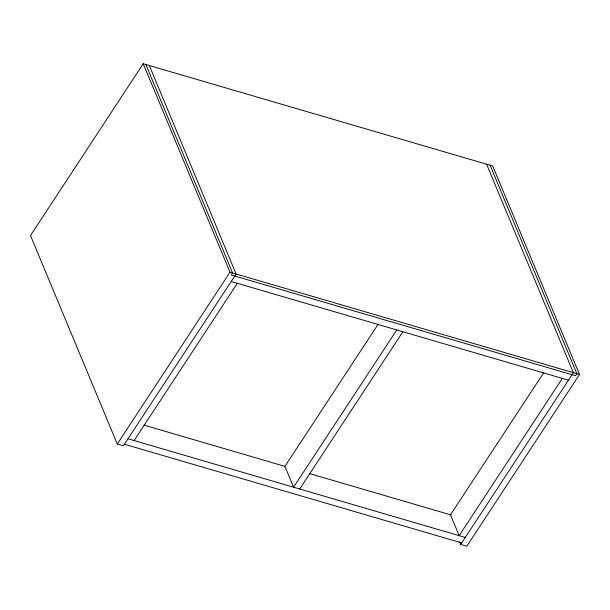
<?xml version="1.0" encoding="UTF-8"?>
<svg xmlns="http://www.w3.org/2000/svg" width="610" height="610" viewBox="0 0 610 610"><rect width="100%" height="100%" fill="white"/><g stroke="black" fill="none" stroke-linecap="round" stroke-linejoin="round"><path stroke-width="0.91" d="M459.566 541.832L460.664 544.471L466.78 546.263L579.5 374.479L492.72 165.996L143.22 63.737L30.5 235.521L117.28 444.004L123.395 445.788L236.116 274.012L149.336 65.529M117.28 444.004L230 272.22L143.22 63.737M134.124 440.55L237.32 283.299M378.192 324.192L284.908 466.36L293.585 487.207L396.774 329.949M299.701 488.999L402.89 331.741M543.769 372.641L450.477 514.809L459.162 535.656L562.351 378.398M460.664 544.471L573.385 372.695L486.605 164.212M230 272.22L579.5 374.479M231.198 281.507L568.467 380.19M144.013 425.132L284.763 466.322M309.445 473.543L451.11 514.992M128.008 438.765L465.278 537.448M124.425 444.225L461.686 542.908M490.097 165.234L576.877 373.716L575.55 375.745L231.289 275.019L232.623 272.99L145.843 64.507"/></g></svg>
